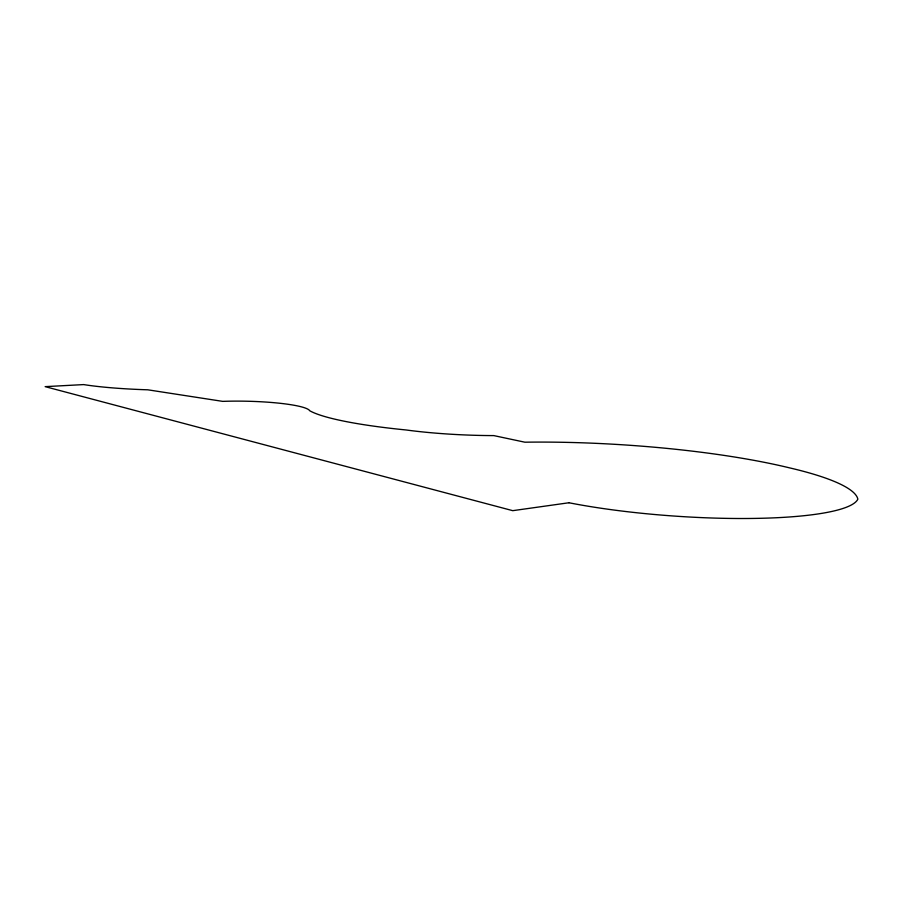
<?xml version="1.0" encoding="UTF-8"?>
<svg xmlns="http://www.w3.org/2000/svg" width="903" height="903" viewBox="0 0 903 903"><rect width="100%" height="100%" fill="white"/><g stroke="black" fill="none" stroke-linecap="round" stroke-linejoin="round"><path stroke-width="1.35" d="M568.946 502.757L512.757 510.669L45.15 386.642L83.674 384.588A98.461 11.795 1 0 0 147.765 389.803L222.714 401.372A63.018 8.861 1.3 0 1 309.729 410.741A164.03 22.496 2.5 0 0 406.147 429.975A107.841 15.407 2.5 0 0 493.783 435.596L524.88 442.199A241.936 43.457 3.6 0 1 789.527 467.856A221.032 39.348 3.7 0 1 857.85 499.167A182.214 31.819 4 0 1 752.041 518.446A182.214 31.819 4 0 1 568.946 502.757"/></g></svg>
